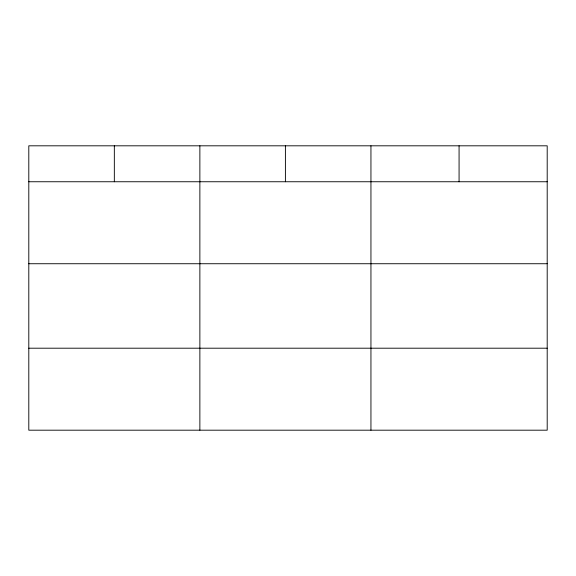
<?xml version="1.0" encoding="UTF-8"?>
<svg xmlns="http://www.w3.org/2000/svg" width="576" height="576" viewBox="0 0 576 576"><rect width="100%" height="100%" fill="white"/><g stroke="black" fill="none" stroke-linecap="round" stroke-linejoin="round"><path stroke-width="0.86" d="M547.2 263.736L547.2 145.814L28.8 145.814L28.8 430.186L547.2 430.186L547.2 263.736L28.8 263.736M28.8 181.75L547.2 181.75M28.8 348.199L547.2 348.199M459.072 145.814L459.072 181.75M370.944 145.814L370.944 430.186M285.408 145.814L285.408 181.75M199.872 145.814L199.872 430.186M114.336 145.814L114.336 181.75"/></g></svg>
